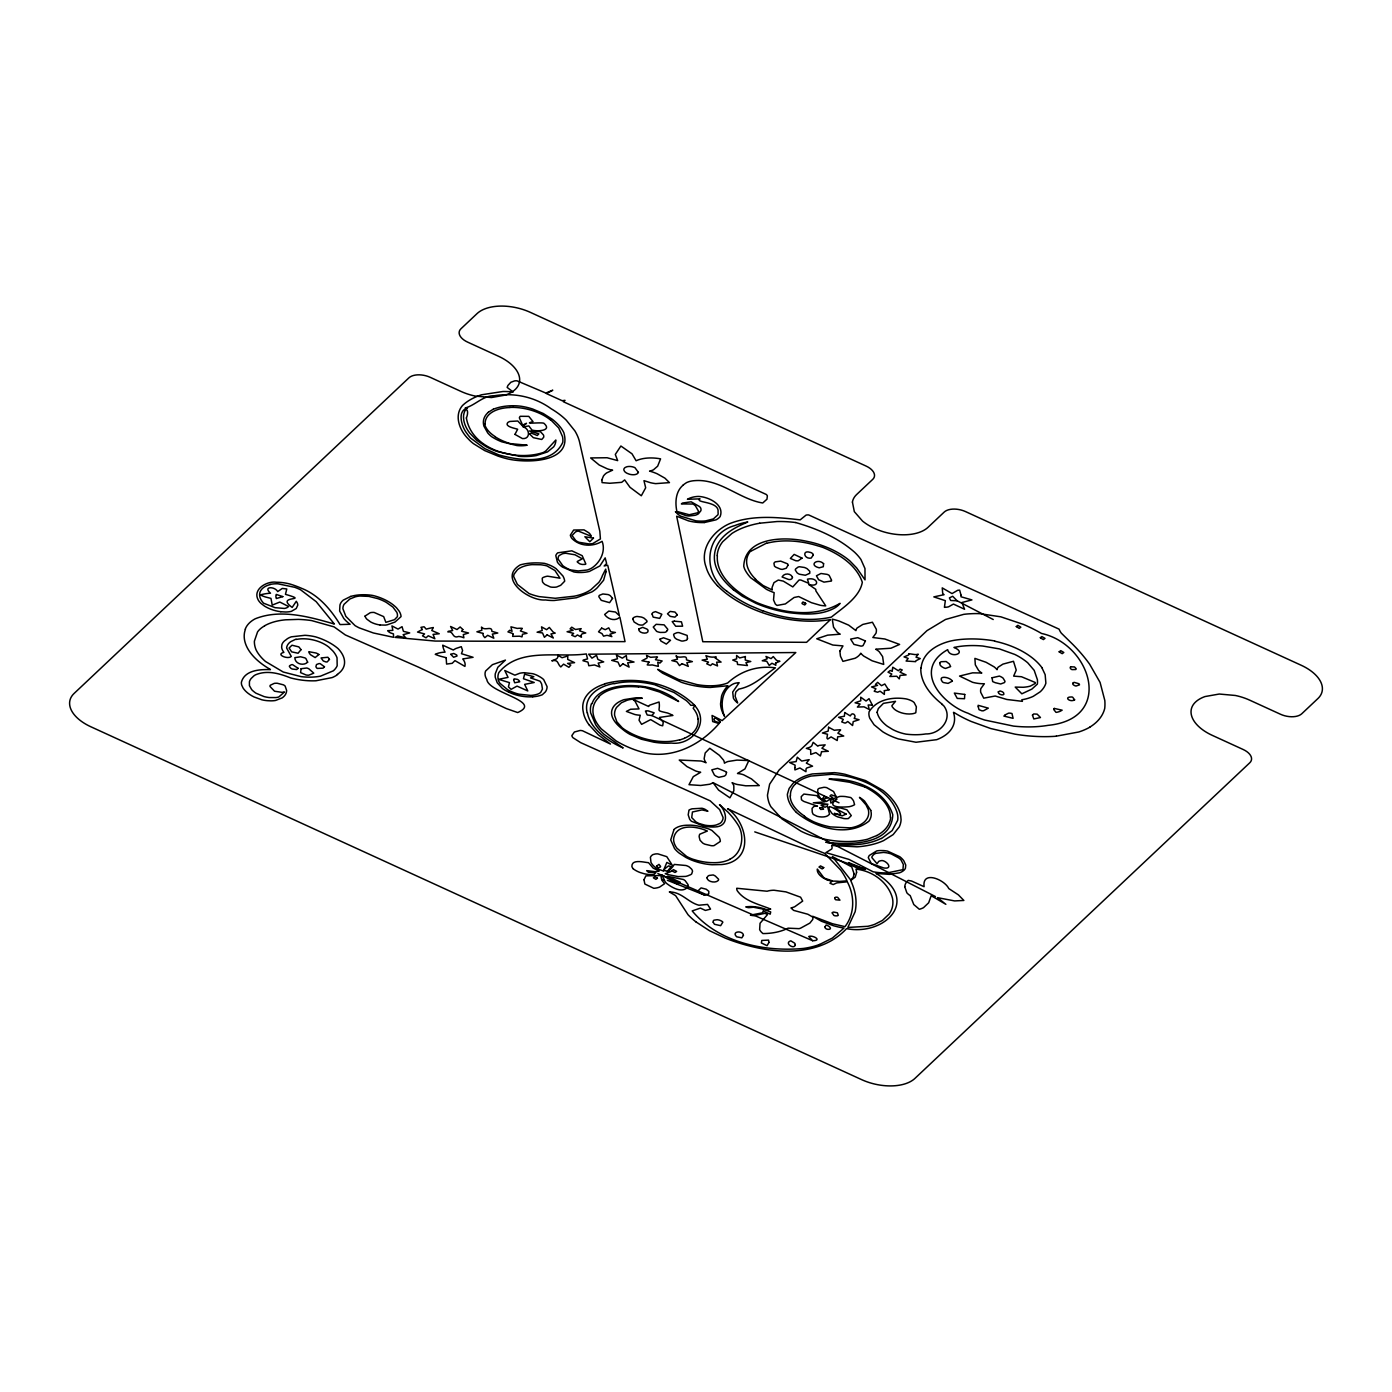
<?xml version="1.0" encoding="UTF-8"?>
<svg xmlns="http://www.w3.org/2000/svg" width="1392" height="1392" viewBox="0 0 1392 1392"><rect width="100%" height="100%" fill="white"/><g stroke="black" fill="none" stroke-linecap="round" stroke-linejoin="round"><path stroke-width="1.5" d="M877.047 712.339L878.317 708.58L883.45 703.343L895.526 701.342L891.907 705.657A5.846 3.236 13 0 0 892.446 707.049L892.864 707.536A12.267 6.803 13 0 0 896.587 710.738L898.71 711.817A15.138 8.404 13 0 0 911.725 713.852A13.154 7.291 13 0 0 915.797 712.756L916.371 706.823L914.161 702.577A9.118 5.063 13 0 0 911.551 700.768L909.376 699.845A15.991 8.874 13 0 0 906.053 698.888C892.794 696.679 876.629 699.376 869.095 711.764L868.921 713.069A32.799 18.2 13 0 0 869.809 718.324L874.054 724.745L882.754 731.774A44.37 24.621 13 0 0 898.414 738.943L916.006 742.249L936.712 739.674A57.072 31.668 13 0 0 953.468 712.408M921.086 667.951C922.687 650.76 941.166 641.99 956.391 639.972A80.231 44.527 13 0 1 994.654 640.929M805.759 603.815L804.733 604.963L802.453 603.867A1.827 1.009 13 0 1 802.018 603.119L802.993 601.97L805.516 603.258M245.253 629.149L245.827 627.792A47.502 26.361 13 0 1 255.206 618.796C280.575 608.652 309.215 616.813 334.376 624.034L316.193 601.675L300.602 589.79A38.437 21.332 13 0 0 294.773 587.32L277.913 583.805A23.316 12.928 13 0 0 270.013 584.449M673.937 829.736L670.718 839.881L674.528 848.511A31.929 17.713 13 0 0 679.435 853.296L685.908 857.455A38.245 21.228 13 0 0 712.025 864.745L721.804 864.536A30.798 17.087 13 0 0 730.017 862.762C754.255 853.574 744.981 820.497 727.668 808.735L806.56 846.04L824.638 853.366L840.629 870A111.012 61.596 13 0 1 846.997 880.84L839.55 881.432A26.552 14.72 13 0 0 833.234 881.153L824.081 878.056L817.313 869.06L817.348 870.94A16.234 9.013 13 0 0 827.248 879.883M365.069 616.064L370.237 612.706A10.196 5.655 13 0 1 374.117 612.445L383.67 616.604L385.862 622.346L394.51 619.684L397.346 616.708A21.35 11.849 13 0 0 396.824 612.358L392.892 607.069L386.245 602.353A32.173 17.852 13 0 0 377.893 598.647L368.776 596.385L359.884 596.02A21.611 11.989 13 0 0 355.064 596.907L349.844 599.012L344.085 604.302A25.508 14.146 13 0 0 342.919 608.791L345.842 616.343L354.995 625.565A34.817 19.314 13 0 0 359.24 627.879L373.387 632.977L393.553 637.292L393.449 633.899L390.717 632.977A6.838 3.793 13 0 1 388.664 631.707L387.689 630.68L392.857 630.35L391.952 625.93L398.042 629.097L402.044 626.678L403.402 631.324L409.718 632.925L403.106 634.7L405.716 637.832L397.625 635.97L395.102 637.379L435.209 641.068L625.043 641.625L619.875 617.039C615.455 621.685 607.852 619.37 604.65 614.481L608.791 611.088L615.508 612.045L619.37 615.699L607.956 566.213L607.643 565.169L604.163 565.987L606.634 563.516L605.172 557.879L599.865 565.952L589.477 571.399A28.954 16.06 13 0 1 579.577 572.512L578.098 572.477A16.269 9.031 13 0 1 573.765 571.921L562.438 567.066A23.194 12.876 13 0 1 557.444 562.264L555.808 555.634A16.373 9.083 13 0 1 557.757 552.815L571.851 550.832L582.187 555.669L585.841 563.969A3.428 1.897 13 0 1 584.936 564.404L582.361 564.456A6.421 3.567 13 0 1 579.594 563.708L577.471 562.194A2.784 1.549 13 0 1 577.28 561.463L582.326 558.818L575.018 554.782L565.883 553.268A12.302 6.821 13 0 0 562.385 553.79L559.079 555.599A14.111 7.83 13 0 0 558.157 559.166L562.768 565.639A20.776 11.536 13 0 0 567.153 568.423A19.453 10.788 13 0 0 570.546 569.92L578.237 570.929L587.267 570.024A32.486 18.026 13 0 0 591.722 568.075C600.161 562.646 606.007 551.215 602.092 541.314C592.766 547.091 579.838 546.499 571.99 538.53A10.405 5.777 13 0 1 570.859 536.599A7.534 4.176 13 0 1 570.372 535.137L573.661 530.021L584.066 529.882L588.799 532.788A12.093 6.716 13 0 1 590.869 535.381L591.235 536.303L578.167 531.013A16.704 9.274 13 0 0 575.453 531.935L572.06 535.52L575.766 540.531A10.44 5.794 13 0 0 578.95 542.271L589.077 543.941A19.975 11.084 13 0 0 592.731 543.593L600.422 538.948L599.83 531.326L579.507 441.838A83.224 46.18 13 0 0 574.896 430.911L566.353 420.262A69.565 38.611 13 0 0 551.162 408.761C534.789 396.859 514.292 392.474 494.438 395.746C482.902 395.467 475.333 405.333 465.206 407.978L467.451 408.117C456.541 410.71 461.918 427.396 466.981 433.521A74.072 41.099 13 0 0 470.583 438.08L484.903 448.694L498.44 454.732A35.844 19.888 13 0 0 503.504 456.124C522.922 460.874 552.711 464.18 562.786 442.308A55.384 30.728 13 0 0 562.525 436.67L558.731 427.97L550.623 419.723M651.891 715.575L654.17 712.843L648.185 710.894A5.342 2.958 13 0 0 646.532 710.877L645.436 711.068L647.21 714.983L651.891 715.575L839.011 802.801M683.054 485.182C675.555 491.533 674.981 502.477 676.877 511.456L689.231 514.744L697.427 512.83A7.064 3.915 13 0 0 698.523 511.212L695.461 505.87A20.428 11.345 13 0 0 693.112 504.026L681.401 503.939A8.282 4.594 13 0 1 682.619 503.017L691.163 501.816L699.445 506.531A9.657 5.359 13 0 1 700.646 507.923A12.319 6.838 13 0 1 700.855 510.76L698.436 513.787A16.408 9.1 13 0 1 695.06 515.301L689.214 515.98A12.806 7.117 13 0 1 685.978 515.632L675.416 511.682L677.225 513.631A18.131 10.057 13 0 0 680.653 516.136L695.896 520.834A28.814 15.991 13 0 0 705.483 520.921L713.4 518.903L717.907 514.779A13.955 7.743 13 0 0 718.028 512.239C719.908 500.894 694.208 503.086 700.037 498.858L687.439 499.276L688.675 498.614A23.594 13.085 13 0 1 698.105 496.422C708.128 496.596 724.814 504.443 720.151 516.554A24.586 13.642 13 0 1 715.975 519.86L704.265 522.557M795.58 783.748L798.625 781.33A50.982 28.275 13 0 1 811.049 776.057L831.929 774.265A55.419 30.746 13 0 1 854.636 778.319M750.74 551.284L766.644 543.089M488.401 412.223L493.273 409.213M881.449 838.576L892.185 830.554L897.631 820.393A47.711 26.465 13 0 0 897.109 812.65C891.28 794.31 872.105 783.47 854.636 778.319M876.856 835.531L867.616 839.219A66.625 36.975 13 0 1 823.82 839.045L813.085 836.157A53.418 29.632 13 0 1 800.992 831.198L781.956 818.914L770.924 806.768A47.746 26.5 13 0 1 768.349 800.365A62.083 34.452 13 0 1 767.479 795.076L769.637 784.183L779.068 770.054L926.985 630.646L945.516 619.475L963.647 614.377A55.019 30.537 13 0 1 970.763 613.75A54.201 30.067 13 0 1 979.898 613.681L1000.848 616.83L1023.381 624.399A109.272 60.622 13 0 1 1041.547 633.464C1090.928 644.078 1114.818 718.777 1048.072 725.354A87.157 48.355 13 0 1 1013.533 726.102L984.805 720.064A71.462 39.655 13 0 1 968.084 713.261C946.195 705.883 916.127 676.077 940.331 654.745A81.38 45.153 13 0 1 947.674 649.664C949.675 659.129 968.153 653.266 953.955 647.454L957.957 646.688A67.669 37.549 13 0 1 982.822 646.045L999.386 648.898L1014.803 654.449A43.987 24.412 13 0 1 1024.286 660.121A38.245 21.228 13 0 1 1027.835 662.905L1034.204 670.37L1037.388 679.644A59.717 33.13 13 0 1 1037.353 684.116L1031.89 689.092L1021.832 693.808L1015.22 687.091L1023.19 687.265A29.51 16.373 13 0 0 1030.324 686.117L1035.143 683.507A3.097 1.723 13 0 0 1035.283 682.498L1021.467 676.738L1013.654 676.112L1016.23 670.109L1013.48 661.287L1002.936 664.123L998.273 667.099A15.66 8.7 13 0 0 997.142 669.204L997.055 669.691A20.428 11.345 13 0 0 994.097 666.838L986.058 662.279L974.887 658.381L975.322 664.837L978.593 670.405A17.278 9.587 13 0 0 981.812 672.997L972.573 672.841L959.558 676.06L972.608 682.306A25.787 14.303 13 0 0 981.064 683.681L984.37 683.768L980.873 688.553A26.413 14.651 13 0 0 980.734 692.363L983.726 698.158L995.193 696.017L1006.868 699.48L1022.424 701.342L1021.798 699.776A45.779 25.404 13 0 0 1033.282 696.313L1040.102 691.876A54.184 30.067 13 0 0 1045.879 683.194L1045.166 674.685L1041.912 667.725M729.773 859.247C742.232 853.522 745.085 835.409 737.812 824.551A116.18 64.45 13 0 0 727.842 811.988L719.473 804.646C726.05 810.683 729.495 824.377 717.576 826.691A24.343 13.502 13 0 1 703.343 825.908L691.424 821.263A16.304 9.048 13 0 1 689.597 819.088L688.205 814.825L688.988 810.057A22.794 12.65 13 0 1 691.981 808.822L701.951 808.265A8.352 4.628 13 0 1 705.083 809.344L707.919 811.205L701.968 809.918L692.433 811.988L691.72 817.591L695.826 821.819A14.529 8.056 13 0 0 699.271 823.559L705.065 825.212A18.322 10.162 13 0 0 716.323 824.969L719.803 823.49A14.442 8.004 13 0 0 721.961 821.21A20.793 11.536 13 0 0 723.092 817.539L719.647 809.605L710.146 800.818L580.69 742.649L572.947 737.69A9.988 5.551 13 0 1 571.834 735.62L574.391 732.001L580.064 730.469A7.778 4.315 13 0 1 582.482 730.748L610.496 744.059L598.229 734.767L588.886 724.64M684.464 738.317L679.905 739.952M819.54 944.507L832.399 938.051L843.97 928.099A53.609 29.737 13 0 1 833.356 925.68L821.384 921.226L812.684 916.284L832.451 923.731L844.996 926.654C854.862 913.883 854.827 895.63 847.276 881.797L836.731 882.893L833.199 884.581L829.928 883.241L831.929 881.327L827.231 879.918M875.759 853.366L883.415 852.426A17.765 9.848 13 0 1 891.245 853.94L898.484 857.82A14.094 7.83 13 0 1 901.024 859.96L903.356 864.502L902.956 869.652L887.365 872.888A41.777 23.177 13 0 1 873.097 871.792L848.963 859.403L825.908 852.617L831.72 848.998A11.38 6.316 13 0 0 832.085 847.363L831.633 845.483L857.037 846.823A73.776 40.925 13 0 0 883.642 840.577L893.159 834.591L899.215 826.97A59.282 32.886 13 0 0 901.076 819.818L900.746 816.112A71.323 39.568 13 0 0 882.824 790.291L865.546 780.581L845.135 774.317A46.928 26.03 13 0 0 834.382 772.647L812.284 773.952A58.273 32.329 13 0 0 793.022 783.383L789.142 788.464L787.367 794.258A55.315 30.694 13 0 0 796.363 812.423M295.957 639.154L290.754 641.642A24.499 13.589 13 0 0 286.595 647.941L291.276 656.415C288.074 659.808 275.059 654.431 283.898 652.361A20.341 11.293 13 0 1 281.636 647.106L281.915 644.635A22.864 12.685 13 0 1 285.969 639.833A23.577 13.085 13 0 1 291.363 636.823L304.9 635.309A33.373 18.514 13 0 1 313.531 636.405L315.653 636.875A43.309 24.029 13 0 1 338.03 648.568A41.012 22.759 13 0 1 337.282 674.389M350.714 596.42L343.267 600.126A26.674 14.79 13 0 0 339.961 605.033L339.631 611.001L343.772 618.466A39.237 21.767 13 0 0 350.105 624.277L340.048 624.573C330.757 609.383 318.507 594.958 301.525 588.294A62.918 34.904 13 0 0 290.441 584.17L288.718 583.718A30.676 17.017 13 0 0 276.451 582.256C267.107 580.76 252.404 589.06 258.129 599.813A19.975 11.084 13 0 0 261.07 603.484L264.515 606.094A23.977 13.311 13 0 0 280.784 611.714M704.665 895.108L708.737 893.96L708.841 891.367L706.196 889.21L701.081 887.905L697.305 891.576L704.665 895.108L667.36 880.283M604.685 683.785C635.622 675.468 671.553 682.602 694.765 705.361L690.745 705.274A39.08 21.68 13 0 0 686.343 700.594L674.059 692.485L656.432 685.456M812.65 940.731C822.811 940.627 812.754 934.745 808.735 936.485L812.65 940.731L657.859 873.55M759.719 523.201L777.067 521.53A77.447 42.978 13 0 1 795.737 522.539M851.608 827.944L830.276 826.9A47.728 26.483 13 0 1 813.815 821.854L811.292 820.584A49.573 27.509 13 0 1 804.35 816.338M1056.267 736.177L1078.748 731.983A77.117 42.787 13 0 0 1089.797 727.216M270.205 669.639C259.869 669.256 244.661 670.161 241.408 682.184A22.985 12.754 13 0 0 241.721 685.142L243.061 687.996A26.309 14.599 13 0 0 254.04 696.957L261.87 699.793A19.697 10.927 13 0 0 269.108 700.768A18.305 10.162 13 0 0 275.564 700.454L282.141 697.897A25.909 14.372 13 0 0 286.63 690.467L285.151 686.082A6.629 3.671 13 0 0 283.429 684.847L277.304 683.263A11.014 6.107 13 0 0 274.241 683.385L270.239 685.282A5.603 3.097 13 0 0 270.048 686.517L274.537 691.215L281.828 692.329A14.947 8.3 13 0 0 284.49 691.998L278.835 696.957A15.904 8.822 13 0 1 275.912 697.566L269.213 697.549A20.271 11.24 13 0 1 263.958 696.539L256.093 693.251A15.399 8.543 13 0 1 253.675 691.459A15.869 8.804 13 0 1 251.639 689.579L249.429 685.664L249.412 681.802A25.595 14.198 13 0 1 251.273 678.374L252.805 676.93A17.209 9.553 13 0 1 255.676 674.755C267.264 669.935 279.427 673.467 290.458 677.869A50.129 27.805 13 0 0 315.932 680.775L332.166 677.573A39.394 21.854 13 0 0 337.595 674.563M513.283 405.751L515.179 405.785A41.255 22.898 13 0 1 520.973 406.238A39.689 22.011 13 0 1 532.684 409.022L543.228 413.476L552.172 419.183A51.73 28.693 13 0 1 563.83 432.668C572.86 463.362 524.854 463.432 506.27 458.577A70.279 38.993 13 0 1 497.901 456.054L484.677 450.59L473.454 443.648A43.813 24.308 13 0 1 468.217 438.845C459.795 430.58 453.722 415.79 462.422 405.594A78.892 43.778 13 0 1 481.545 394.789L503.017 391.483A51.347 28.484 13 0 1 513.143 392.005L507.175 387.428A29.806 16.53 13 0 1 508.01 385.358L510.864 382.261L514.605 380.886A8.021 4.454 13 0 1 517.041 380.834L545.821 393.049L552.781 390.212L546.377 393.553L562.09 400.687L565.03 400.374L563.29 401.696L766.331 494.491A7.082 3.932 13 0 1 767.357 495.883L766.975 499.189L762.746 502.982C739.483 499.345 719.786 478.378 694.399 480.675A21.628 12.006 13 0 0 688.901 481.684L686.9 482.432A46.093 25.578 13 0 0 683.054 485.182M957.104 600.77L950.649 600.491L949.396 597.881L952.702 596.281L957.104 600.77L993.244 619.527M795.737 522.557C816.756 528.612 838.071 537.643 854.688 552.311A63.145 35.026 13 0 1 860.917 559.445L864.971 568.545L865.024 579.872L856.637 567.919L849.694 560.767A63.823 35.409 13 0 0 825.874 546.917L822.794 545.751A58.812 32.625 13 0 0 806.594 541.279C784.897 536.442 744.964 536.72 743.746 566.248A39.881 22.133 13 0 0 744.859 569.519A55.784 30.955 13 0 0 750.74 577.767L766.505 589.355A42.317 23.473 13 0 0 774.143 592.644L773.534 599.952L775.292 603.954A9.622 5.342 13 0 0 777.032 605.433L785.366 603.937L794.101 597.481L798.643 596.559L811.432 602.684L820.149 605.242A21.124 11.728 13 0 0 825.717 605.851L815.921 590.956A14.042 7.795 13 0 1 815.834 589.408L808.665 584.414C820.532 587.998 818.27 576.601 807.464 579.176L808.735 583.335L801.079 580.116A4.072 2.262 13 0 0 799.078 579.994L792.814 586.919L783.296 581.125L778.285 580.046L773.969 582.639L772.108 587.407A32.242 17.887 13 0 0 772.247 589.964L763.164 585.545L755.299 579.368M280.784 611.732L285.708 612.01A20.08 11.136 13 0 0 291.398 611.332L296.235 608.513L297.749 605.207A13.746 7.639 13 0 0 297.262 602.91L296.287 601.274L292.181 607.417C274.381 594.68 311.46 601.866 285.447 594.349L286.787 588.973L282.263 588.433L277.721 591.583C274.642 586.049 262.549 586.432 270.5 593.201A40.316 22.376 13 0 0 260.269 594.923A24.795 13.763 13 0 0 265.454 596.977L270.953 598.386L272.24 605.102L279.844 602.057L288.614 606.547L287.048 607.643A10.144 5.638 13 0 1 284.386 608.443L275.111 607.678L263.593 603.206A25.804 14.32 13 0 1 270.152 584.57M380.086 624.991L385.288 625.112A12.598 6.995 13 0 0 387.62 624.677L394.98 622.067L401.07 616.586A27.057 15.016 13 0 0 399.034 610.966L396.546 607.852A34.939 19.384 13 0 0 373.404 595.602L371.995 595.324A36.644 20.323 13 0 0 350.732 596.437M754.76 831.877L865.406 869.374L848.598 862.605A15.921 8.839 13 0 0 865.406 869.339M762.694 610.862L750.131 605.59A94.934 52.67 13 0 1 726.572 590.956M865.128 787.054L849.625 782.252L829.006 779.12C853.696 777.85 884.755 789.229 892.777 814.72C891.593 845.936 848.111 844.927 825.804 842.195A65.389 36.279 13 0 0 881.171 838.402M713 782.635L718.568 790.064L729.93 797.825L733.845 790.743L733.828 785.854A19.192 10.649 13 0 0 732.07 782.687A19.401 10.771 13 0 0 737.168 784.479L745.781 785.801L759.284 785.593L751.506 778.928L743.641 774.805A14.72 8.178 13 0 0 739.361 773.726L737.499 773.5L744.946 768.923L748.844 760.554L736.942 760.102L727.964 761.511A21.419 11.884 13 0 0 724.414 763.199A17.696 9.814 13 0 0 723.527 760.119L719.403 755.334L709.763 748.287L705.187 752.968L704.161 758.605A21.907 12.163 13 0 0 705.361 761.72L706.057 762.781A18.044 10.005 13 0 0 701.063 761.024L679.226 760.049L686.935 766.557L695.53 770.924A19.244 10.684 13 0 0 700.663 772.264L693.286 776.649L688.988 784.688L700.681 785.471L709.572 784.27A18.688 10.37 13 0 0 713 782.635L935.459 896.57M678.6 701.429L659.738 692.068L645.436 687.648A31.285 17.348 13 0 0 638.563 686.778M796.398 812.423C815.347 828.223 848.076 837.671 868.904 821.176A37.688 20.915 13 0 0 870.748 810.37M695.896 921.852L709.502 930.709L725.336 938.156A112.404 62.362 13 0 0 757.805 947.917C787.994 954.251 824.116 952.754 846.545 928.655C884.981 936.103 921.191 899.841 875.933 873.428L889.331 874.367L899.423 872.836A20.271 11.24 13 0 0 903.182 870.887A16.147 8.961 13 0 0 905.426 868.208L905.74 865.041L903.808 860.795A24.029 13.328 13 0 0 899.806 856.741L887.591 851.138A15.817 8.77 13 0 0 883.311 850.582L881.867 850.564A15.208 8.439 13 0 0 876.629 850.947L869.304 855.471A24.116 13.381 13 0 0 868.295 857.681L871.322 863.545L883.746 867.964A11.414 6.334 13 0 0 887.035 868.069C892.533 866.694 884.198 859.125 880.701 860.761A6.438 3.584 13 0 0 878.735 861.404L877.047 863.736L871.897 857.629A5.846 3.254 13 0 1 872.297 856.202L873.062 855.262A11.919 6.612 13 0 1 875.759 853.366M733.288 589.703L742.388 596.281L755.873 603.293A75.516 41.899 13 0 0 790.082 612.828C805.046 614.533 821.611 615.49 835.148 607.712A40.664 22.55 13 0 0 840.089 603.345C814.633 618.118 783.383 613.228 757.335 602.823A68.138 37.81 13 0 1 745.955 596.89L741.866 594.245A78.109 43.343 13 0 1 717.385 555.686M726.537 590.974C702.212 574.235 704.074 533.623 735.063 525.497A61.596 34.174 13 0 1 747.782 522.017C735.602 527.133 722.5 533.641 716.671 546.308A89.105 49.451 13 0 0 714.496 560.263A79.24 43.97 13 0 0 733.375 589.669M633.256 868.834L632.577 867.912A12.928 7.169 13 0 1 631.881 866.416C631.655 858.725 644.165 862.414 648.533 862.692L653.179 868.121L659.199 871.061A13.972 7.743 13 0 1 654.832 871.67L646.741 870.626L648.376 872.245L655.754 872.767L653.788 874.611A20.532 11.397 13 0 1 644.183 873.741L640.198 872.558A18.235 10.109 13 0 1 633.256 868.834M870.766 810.37L864.536 801.079A29.563 16.391 13 0 0 859.473 797.338L866.033 804.889L868.277 809.552A36.662 20.341 13 0 1 851.417 827.735M513.196 634.265L512.604 636.37L519.39 636.196A7.169 3.967 13 0 1 521.965 636.91L522.505 634.247L527.011 633.29L520.382 630.941L522.313 628.349A17.278 9.587 13 0 0 517.25 628.418L510.916 626.818L512.047 631.307L509.768 630.263L507.923 631.881L512.43 633.395A2.871 1.601 13 0 1 513.196 634.265M724.466 716.114C719.838 704.978 721.787 688.779 734.019 683.611A16.843 9.344 13 0 1 738.16 682.759L739.135 682.689L732.697 692.05L733.393 698.14A19.366 10.736 13 0 0 736.055 701.62L737.656 703.012L735.115 696.226L735.724 692.311A14.877 8.265 13 0 1 737.569 690.345A17.191 9.535 13 0 1 738.804 689.127C753.542 686.186 763.529 675.973 775.396 667.847C757.613 665.359 740.875 670.857 727.685 682.967A40.281 22.359 13 0 1 720.952 684.864L719.125 685.177A44.3 24.586 13 0 1 696.748 684.551L678.496 679.47L657.685 669.326A44.979 24.952 13 0 0 662.644 673.223L681.384 682.306A56.411 31.303 13 0 0 710.251 687.457L727.946 685.751A74.681 41.429 13 0 0 721.561 696.07L720.551 703.83A63.005 34.957 13 0 0 724.432 716.114M698.14 719.107L697.34 715.505A42.63 23.647 13 0 0 693.164 708.232L694.782 705.657C710.303 722.587 691.876 745.764 671.379 743.067A49.694 27.579 13 0 1 653.875 742.18L641.347 739.222L630.019 734.402A36.122 20.045 13 0 1 622.537 729.234C616.273 724.432 608.182 715.975 612.985 707.536A36.54 20.271 13 0 1 623.981 699.671L635.639 697.827A28.832 15.991 13 0 1 642.321 698.245L632.316 698.993L648.655 706.492A12.806 7.099 13 0 1 649.803 705.118L659.077 701.986C660.678 712.043 654.658 709.955 667.673 713.052A25.369 14.077 13 0 1 672.928 715.453L659.477 717.437L663.253 722.344L662.679 725.789A12.284 6.821 13 0 1 659.93 725.093L650.673 719.594L641.608 724.345L639.05 720.238L640.233 715.227A17.383 9.657 13 0 1 634.804 714.496L626.4 711.416L630.576 709.259L639.032 708.911L635.1 701.29L632.664 699.149A28.745 15.956 13 0 0 627.183 700.228L621.371 702.786L616.552 707.397A38.854 21.559 13 0 0 614.638 715.558L616.847 721.804L622.207 727.807A28.397 15.764 13 0 0 626.992 731.044A43.604 24.186 13 0 0 679.696 739.761M805.342 603.119A1.827 1.009 13 0 1 805.603 603.693M762.799 610.723A76.403 42.386 13 0 0 831.337 617.126C842.63 607.939 859.717 597.29 862.327 582.256C856.271 564.856 839.341 554.19 823.124 547.508A36.992 20.515 13 0 0 817.957 545.908A60.5 33.565 13 0 0 766.835 543.263M717.158 555.634A76.16 42.247 13 0 1 722.796 541.627L731.861 533.501A90.306 50.112 13 0 1 759.736 523.201M755.717 579.263A49.712 27.579 13 0 1 750.479 551.18M698.053 719.107A49.573 27.509 13 0 1 684.412 738.282M695.896 921.852A72.419 40.177 13 0 1 688.013 914.701L675.625 895.648L669.343 891.924C681.68 891.907 688.013 902.434 698.906 905.218L707.554 904.417L710.546 909.115L705.379 910.42L700.402 908.106L692.189 910.925C718.463 942.523 764.173 952.093 803.48 948.439A74.141 41.134 13 0 0 819.505 944.489M673.763 829.667A22.742 12.615 13 0 1 688.466 825.212L690.536 825.16A27.649 15.347 13 0 1 699.219 826.326L704.439 827.701A16.112 8.944 13 0 1 711.921 830.45L719.107 837.184A23.02 12.772 13 0 1 720.343 841.447L714.009 845.623A6.873 3.811 13 0 1 711.19 845.675L704.978 844.213A8.282 4.594 13 0 1 702.629 842.978L700.019 840.229L699.149 836.714A20.497 11.38 13 0 1 699.724 834.243L707.345 831.041C696.818 826.152 675.903 823.003 673.589 838.924A34.835 19.331 13 0 0 676.86 848.163L686.639 856.445A25.909 14.372 13 0 0 692.833 859.212L697.757 860.656A38.054 21.106 13 0 0 710.425 862.605L712.895 862.675A31.755 17.626 13 0 0 729.895 859.316M588.92 724.64A61.178 33.947 13 0 1 583.3 712.008A61.039 33.86 13 0 1 604.876 683.942M614.168 683.75A57.055 31.668 13 0 1 656.519 685.212M613.872 683.455A67.268 37.323 13 0 0 605.642 685.682A60.291 33.46 13 0 0 587.18 712.808M587.424 712.843A65.563 36.383 13 0 0 623.146 747.991L603.954 734.263A70.731 39.237 13 0 1 595.672 724.745L590.678 712.948A56.306 31.233 13 0 1 591.478 703.604M592.018 703.743A53.453 29.65 13 0 1 635.987 685.804A44.492 24.691 13 0 1 678.426 701.481M598.473 697.079A50.808 28.188 13 0 1 638.597 687.004M598.873 697.27A56.428 31.303 13 0 0 601.327 728.886L615.908 740.77A66.868 37.097 13 0 0 641.468 751.924A26.831 14.894 13 0 0 648.515 753.594C675.59 757.753 701.777 743.693 719.038 723.544L712.669 721.561L712.06 715.436L722.152 720.621L795.806 652.535L588.659 654.188L591.965 658.172L596.489 655.319L597.916 659.443L603.71 661.896L598.177 663.131L599.865 666.977L594.471 664.958L588.816 665.759L587.963 662.105L583.022 660.748A2.471 1.375 13 0 1 583.335 660.034L587.563 658.903L586.31 653.927C557.653 657.964 519.616 647.054 498.875 672.527A34.991 19.418 13 0 0 498.214 679.627A20.828 11.554 13 0 0 499.954 683.315L507.697 689.788A27.283 15.138 13 0 0 518.92 694.173L530.839 695.426A20.776 11.536 13 0 0 536.198 694.556L536.929 694.364A14.007 7.778 13 0 0 540.688 692.381L542.445 689.075L541.679 684.151A30.293 16.808 13 0 0 540.009 681.175L530.543 677.904L533.832 676.721L524.61 674.198L523.462 678.739L534.232 682.498L524.627 684.377L527.777 690.937L517.041 686.117L511.09 689.336L508.428 686.865L509.455 682.619L498.597 679.331L508.063 677.365L504.774 670.509L514.866 675.172L519.721 673.258A19.592 10.875 13 0 1 524.349 672.719L532.701 673.693A14.268 7.917 13 0 1 538.843 676.251L539.8 676.773A16.217 8.996 13 0 1 543.68 679.592L547.073 686.604A26.987 14.981 13 0 1 545.316 691.963L542.288 694.747A27.596 15.312 13 0 1 532.753 696.766M532.771 696.783A30.032 16.669 13 0 1 523.844 696.487L521.565 696.157A26.274 14.581 13 0 1 508.532 691.981M508.567 691.963A20.706 11.484 13 0 1 502.303 688.361L497.205 682.741L495.291 677.417A36.818 20.428 13 0 1 495.326 673.606L497.831 667.273L505.453 660.104L492.437 664.663L485.634 670.996A23.873 13.241 13 0 0 485.286 675.938A25.874 14.355 13 0 0 486.817 679.487C488.401 693.251 543.541 701.185 517.685 712.547L506.392 708.598L418.714 667.255L345.32 634.943L334.097 626.887L311.599 620.571A70.035 38.854 13 0 0 298.323 619.388L285.586 619.805A54.81 30.415 13 0 0 264.55 625.808M264.654 625.861A43.483 24.116 13 0 0 257.555 631.916L254.388 641.173A56.602 31.407 13 0 0 255.989 649.664A52.444 29.093 13 0 0 265.489 661.478L283.237 672.023L301.107 676.634A43.274 24.012 13 0 0 320.456 676.181L333.262 670.84A33.425 18.548 13 0 0 335.872 668.021A28.988 16.078 13 0 0 337.177 665.689L337.038 657.79A37.567 20.845 13 0 0 332.862 650.969L328.86 647.123A25.996 14.425 13 0 0 296.252 639.45M270.431 669.482A63.423 35.2 13 0 1 245.444 629.201M380.086 624.973A16.095 8.926 13 0 1 370.724 621.998L366.966 619.266A12.076 6.699 13 0 1 365.069 616.064M509.907 407.421A38.332 21.263 13 0 1 550.327 419.827M485.164 424.038A36.749 20.393 13 0 1 509.959 407.525M495.169 436.618A30.589 16.965 13 0 1 484.607 423.968M495.047 436.688A35.426 19.662 13 0 0 503.347 441.125L505.644 442.047A33.582 18.635 13 0 0 510.377 443.613L527.185 445.214A25.23 14.007 13 0 1 516.989 445.562L501.764 441.821A37.671 20.897 13 0 1 493.412 437.767L491.567 436.618A30.989 17.191 13 0 1 487.722 432.929L483.929 426.161A38.819 21.541 13 0 1 488.418 412.223M493.307 409.248A46.162 25.613 13 0 1 513.283 405.733M704.265 522.539A32.19 17.87 13 0 1 688.431 520.852L676.651 516.206L702.786 641.729L806.577 642.321L830.485 619.579A84.581 46.928 13 0 1 777.345 617.126A88.966 49.364 13 0 1 717.437 585.632M717.385 585.649A79.518 44.126 13 0 1 706.04 566.927C700.211 551.406 709.92 535.781 722.744 527.394A64.363 35.705 13 0 1 729.791 523.566C752.132 514.866 776.91 517.145 800.191 519.86L806.072 515.11A6.368 3.532 13 0 1 808.682 514.936L1059.103 629.167A32.712 18.148 13 0 0 1061.261 633.099L1072.971 644.583A221.833 123.088 13 0 1 1089.658 664.228L1100.08 682.411L1104.813 700.472A130.517 72.419 13 0 1 1104.743 708.302A80.249 44.527 13 0 1 1089.745 727.181M1056.302 736.229A108.941 60.448 13 0 1 1015.064 734.176L990.617 728.503L971.251 721.491A85.486 47.432 13 0 1 953.92 712.426M877.151 712.339A37.775 20.967 13 0 0 887.243 726.172L892.655 729.512A28.31 15.712 13 0 0 906.001 734.141A47.676 26.448 13 0 0 925.837 733.932C939.896 734.419 953.363 718.951 944.02 706.127A10.997 6.09 13 0 0 942.106 704.526M942.471 704.387A81.763 45.362 13 0 1 920.86 667.916M994.619 641.19A59.438 32.973 13 0 1 1041.982 667.708M876.856 835.531A61.892 34.33 13 0 0 888.653 824.325L890.027 820.915A57.681 31.999 13 0 0 890.671 817.348M865.093 787.072A53.261 29.563 13 0 1 890.358 817.295M790.465 796.067A44.857 24.899 13 0 1 795.65 783.783M804.646 816.182A42.386 23.525 13 0 1 790.169 796.033M992.061 677.765L992.67 681.593L995.245 682.689L1000.691 683.977L1004.276 682.654A5.672 3.149 13 0 0 1004.989 681.297L1003.162 678.217A9.483 5.255 13 0 0 1001.074 676.825L999.421 676.077L992.061 677.765M558.105 655.319L557.722 657.372A11.641 6.455 13 0 1 556.365 658.99L551.806 660.817C558.923 659.182 557.113 664.001 560.802 666.942L563.586 664.141L568.91 667.325L570.807 665.115L567.553 663.41L574.583 662.662L567.71 659.425L567.779 656.015L562.055 657.737L558.105 655.319M298.132 668.334L296.67 669.552L292.32 669.047A5.829 3.236 13 0 1 290.615 668.073L289.432 666.542A2.714 1.514 13 0 1 289.884 665.567L291.363 664.767A2.68 1.496 13 0 1 292.581 664.645L298.132 668.334M466.39 417.965C471.714 450.034 515.823 461.674 543.228 452.504A27.683 15.364 13 0 0 545.925 450.817L555.826 440.011A34.991 19.418 13 0 1 553.668 446.849L547.508 451.913L536.216 455.584A48.337 26.831 13 0 1 519.79 456.385L497.692 451.652A43.082 23.908 13 0 1 486.034 446.623L476.656 440.272L469.696 433.034A60.813 33.739 13 0 1 463.571 415.373C465.293 405.298 469.713 410.031 466.39 417.965M513.648 679.818L514.675 682.793L519.738 681.767L519.129 680.705A5.133 2.854 13 0 0 517.476 679.4L514.257 678.844A4.385 2.436 13 0 0 513.718 679.557L513.648 679.818M827.492 806.107L829.545 814.25L827.666 815.816A11.153 6.177 13 0 1 817.139 816.321L813.241 814.39A26.848 14.894 13 0 1 812.249 812.145L812.058 808.421L813.711 806.629A5.411 3.01 13 0 1 815.051 806.246L817.504 806.194L804.002 801.496A11.606 6.438 13 0 1 801.461 799.756L801.218 796.676L803.88 794.066L817.156 795.685A10.231 5.672 13 0 0 818.27 797.494L824.986 801.879L813.293 802.801L827.944 804.228L821.071 805.324L825.004 807.256L827.492 806.107M794.919 767.531L794.902 769.933L799.895 767.966L805.968 771.725L806.003 769.045A8.317 4.611 13 0 1 806.995 767.879L812.563 766.174L806.333 763.129L809.17 759.667L801.722 761.059L797.285 757.213L796.137 761.581L789.612 762.52L795.11 765.165L794.919 767.531M961.019 595.15L961.002 596.768L971.929 599.917L961.889 602.51L964.586 609.261L953.433 604.076L948.631 606.79A13.468 7.465 13 0 1 944.42 607.312L945.342 600.665L933.823 596.89L944.072 594.68A7.847 4.35 13 0 1 942.697 593.34L942.245 587.894L952.041 593.584L957.626 590.33A8.021 4.454 13 0 1 959.645 590.138L961.019 595.15M884.39 690.641L884.338 694.399L880.092 691.18L877.639 692.224L874.211 691.25L875.933 688.762L871.566 686.952L877.552 685.386L875.446 684.412L877.656 682.358L881.519 685.682L884.79 683.977L887.835 688.779A8.7 4.82 13 0 0 889.384 689.823L884.39 690.641M823.716 867.599L822.185 868.904L818.966 867.059L820.514 865.928L823.716 867.599M978.28 706.753L978.994 709.659L981.812 710.79A5.377 2.993 13 0 0 983.622 710.72L988.32 708.145L978.106 705.309L978.28 706.753M581.16 635.535L581.456 637.205L577.402 634.943L575.192 636.701L571.712 635.204L573.661 633.395L567.066 631.742L573.121 630.263L570.094 628.871L571.729 627.183L575.453 629.497L581.177 628.627L579.507 630.767L585.771 632.977L582.395 633.76A5.69 3.149 13 0 0 581.525 634.543L581.16 635.535M715.366 658.085L721.091 662.087L716.619 662.192L717.524 665.933L712.426 663.74L710.529 665.533L706.736 663.81L708.528 662.122L702.09 660.121L707.327 659.216L705.918 655.684L708.563 656.554A10.91 6.055 13 0 0 712.46 657.146L716.201 656.937L715.366 658.085M632.751 618.935L634.126 622.015L638.354 624.556A6.421 3.567 13 0 0 640.511 625.043L641.207 625.078A5.933 3.289 13 0 0 643 624.921L647.019 621.789A6.038 3.358 13 0 0 646.671 620.519L644.165 618.257A8.491 4.715 13 0 0 641.294 617.039L637.205 616.465A5.933 3.289 13 0 0 634.996 616.952L634.213 617.282A5.498 3.045 13 0 0 632.925 618.396L632.751 618.935M856.567 872.488L855.227 877.099L850.686 880.492A136.381 75.673 13 0 1 855.123 911.777L847.832 927.437L867.79 926.306A51.626 28.64 13 0 0 874.802 924.288L882.441 920.425L889.123 914.074A62.501 34.678 13 0 0 892.446 898.084C888.096 881.989 872.175 870.766 855.941 869.13A29.458 16.339 13 0 1 856.515 871.653L856.567 872.488M904.73 886.617L906.836 892.777A14.077 7.813 13 0 0 910.211 895.613L913.778 904.539L919.329 909.272A23.159 12.859 13 0 0 923.522 907.654L928.673 902.782L931.196 895.7L945.864 904.33L937.529 897.649L954.616 900.92L963.856 900.45L958.392 894.865L948.77 888.566C944.681 879.657 921.817 869.983 924.114 886.704L911.551 881.032L908.193 880.388L906.697 881.919A28.136 15.608 13 0 0 905.165 884.633L904.73 886.617M1074.624 699.845C1070.048 702.821 1063.036 696.661 1071.91 696.974A1.879 1.044 13 0 1 1072.727 697.288L1074.624 699.845M606.007 571.729L603.606 580.22L597.446 587.563A53.453 29.667 13 0 1 591.896 591.896L576.445 597.742L554.207 600.491A32.99 18.305 13 0 1 545.473 599.952C529.186 601.396 497.118 578.393 520.295 564.874A46.858 25.996 13 0 1 544.62 563.377A23.194 12.876 13 0 1 556.017 568.615L562.907 575.975A33.06 18.34 13 0 1 564.7 581.195L560.663 585.319L556.696 586.989A10.423 5.794 13 0 1 553.477 587.233L552.676 587.233A7.186 3.985 13 0 1 550.362 586.954L545.02 584.501A11.919 6.612 13 0 1 542.48 581.804L542.219 578.341A6.803 3.776 13 0 1 543.315 577.384L545.159 576.723A11.066 6.142 13 0 1 547.665 576.184L560.002 578.202L554.921 570.494L546.882 565.883A25.613 14.216 13 0 0 540.775 564.769L532.005 564.63A31.546 17.504 13 0 0 517.441 569.728L514.17 574.061A25.752 14.285 13 0 0 513.665 576.584L517.406 584.449L529.047 593.531A35.635 19.766 13 0 0 539.156 596.611L555.269 598.282L574.13 596.211A56.272 31.233 13 0 0 590.939 589.669L598.804 582.43A75.116 41.673 13 0 0 602.405 575.609L605.711 569.154L606.007 571.729M612.532 598.421L609.592 602.649L601.257 600.335L598.873 596.733A5.829 3.236 13 0 1 599.447 595.306L602.893 593.966L608.113 594.575A5.777 3.202 13 0 1 610.392 595.793L612.532 598.421M652.1 614.063L653.144 617.126L659.669 618.379L661.861 614.255L655.51 611.61L653.196 612.428A5.829 3.236 13 0 0 652.326 613.333L652.1 614.063M726.502 772.577L725.963 774.648A9.57 5.307 13 0 1 724.258 776.144L718.759 777.345L716.219 776.231A8.543 4.733 13 0 1 714.357 774.944L711.817 769.846L717.611 768.332A92.516 51.33 13 0 1 726.433 771.968L726.502 772.577M813.241 555.095L811.136 558.105C803.845 559.358 801.983 549.649 810.074 552.346A4.002 2.227 13 0 1 811.553 552.815L812.771 553.72A6.525 3.619 13 0 1 813.241 555.095M745.364 656.554L745.242 660.052L750.793 661.496L745.938 662.609L747.452 665.55L737.534 664.471L737.255 661.931L732.731 660.052L736.629 658.886L736.612 655.475L739.691 657.946L745.364 656.554M656.537 866.137L658.259 867.842L660.069 867.199A5.272 2.923 13 0 0 660.626 866.398L658.955 864.38L656.537 866.137M763.268 910.994L763.077 912.004A6.299 3.497 13 0 1 762.52 912.804L750.427 915.17A10.753 5.968 13 0 0 753.646 915.658L765.078 913.309L767.479 914.614L760.049 923.261L759.649 929.578A15.051 8.352 13 0 0 761.459 932.222L762.903 933.562C771.464 933.58 780.581 931.979 788.098 928.168L799.025 928.655A9.953 5.516 13 0 0 801.009 927.942L809.866 923.105L812.702 919.52A14.251 7.917 13 0 0 812.754 917.05L807.847 914.248L793.649 910.385L790.934 907.949A28.31 15.712 13 0 0 794.71 906.749L802.679 901.076L800.591 897.196L785.958 891.889L774.004 890.236A20.184 11.206 13 0 0 767.079 891.228L736.768 888.253A14.094 7.83 13 0 0 737.168 890.619C744.65 901.424 759.232 904.313 770.716 909.098L767.027 909.846A25.265 14.024 13 0 0 745.764 906.871L746.825 907.288A5.533 3.062 13 0 0 748.844 907.671L753.49 907.236L762.311 908.959L770.698 911.934L770.211 914.179L763.268 910.994M601.675 628.123L598.525 631.811L602.04 633.673L603.571 636.179L606.338 635.431A5.516 3.062 13 0 1 607.869 635.465L611.854 636.631L609.957 634.247L615.438 632.455L610.792 631.759L608.739 627.844L605.259 629.689L601.675 628.123M324.475 666.768L323.066 668.177L317.202 668.421A5.812 3.219 13 0 1 315.914 666.611L316.489 664.541L318.959 663.601A3.48 1.931 13 0 1 320.212 663.688L324.475 666.768M446.136 657.685L446.588 664.071L452.191 663.323L454.958 660.626L464.928 666.403L465.137 664.593A19.61 10.875 13 0 0 463.449 659.895L462.718 658.955L473.089 657.302L461.465 653.701L462.596 650.569L461.291 646.671L455.932 648.498A27.544 15.295 13 0 0 453.34 650.029L442.708 645.157L442.83 646.027A42.839 23.768 13 0 0 445.075 652.152A22.846 12.667 13 0 0 435.261 654.327A31.685 17.591 13 0 0 440.568 656.258L446.136 657.685M908.959 653.683L908.941 654.066A5.968 3.306 13 0 1 908.489 655.023L904.052 656.902L908.193 658.416L906.122 661.043L915.623 661.652A6.925 3.845 13 0 1 916.04 660.73L920.251 658.555L916.006 657.198L918.233 654.188L916.545 654.536A6.629 3.671 13 0 1 914.788 654.553L908.959 653.683M964.76 694.434L964.517 698.732L957.244 698.419L954.355 693.094L964.76 694.434M831.476 580.046L831.424 581.038L823.96 582.134L818.583 579.716L816.443 575.766L820.984 573.487L827.039 574.357A4.872 2.697 13 0 1 829.197 575.418L831.476 580.046M998.29 691.928C997.786 694.904 1005.737 696.383 1003.58 692.816A5.046 2.801 13 0 0 1002.24 691.737L1000.048 690.971L998.29 691.928M329.469 659.39L327.224 661.896A2.871 1.583 13 0 1 325.832 661.913L323.309 660.974L321.047 657.929L327.92 657.268L329.469 659.39M854.131 873.95L853.296 877.134A18.009 9.988 13 0 1 851.452 879.205L850.582 879.814L832.346 856.532L851.747 866.92L854.131 873.95M852.426 502.077L854.323 511.647L862.605 521.147A43.326 24.047 13 0 0 874.733 528.508A40.246 22.324 13 0 0 928.081 527.272L944.194 512.082A16.095 8.926 13 0 1 965.543 511.595L1301.189 665.254A40.246 22.324 13 0 1 1317.893 698.558L1301.781 713.748A16.095 8.926 13 0 1 1280.449 714.235L1249.616 700.124A38.889 21.576 13 0 0 1235.383 695.478L1219.253 694.034L1205.002 696.557A43.326 24.047 13 0 0 1195.537 702.038A40.246 22.324 13 0 0 1212.241 735.341L1243.073 749.453A16.095 8.926 13 0 1 1249.772 762.781L914.944 1078.4A40.246 22.324 13 0 1 861.596 1079.618L90.811 726.746A40.246 22.324 13 0 1 74.107 693.442L408.917 377.841A16.095 8.926 13 0 1 430.25 377.336L461.083 391.465A38.889 21.576 13 0 0 475.316 396.094L491.446 397.538L505.696 395.032A43.326 24.047 13 0 0 515.162 389.534A40.246 22.324 13 0 0 498.44 356.23L467.625 342.119A16.095 8.926 13 0 1 460.926 328.808L477.056 313.6A40.246 22.324 13 0 1 530.404 312.382L866.033 466.042A16.095 8.926 13 0 1 872.732 479.37L856.602 494.56A38.889 21.576 13 0 0 852.426 502.077M671.048 866.781C662.14 877.36 672.353 868.364 674.233 864.432L685.978 865.511A8.161 4.524 13 0 1 689.318 867.025L691.546 869.06A10.336 5.725 13 0 1 692.537 871.253L691.702 873.88A8.143 4.524 13 0 1 689.318 875.185A15.138 8.404 13 0 1 685.577 876.421L678.043 876.595L668.317 874.663L665.219 873.724L670.805 871.601L664.61 870.644A4.594 2.54 13 0 0 663.184 870.922L657.198 868.747A21.071 11.693 13 0 1 651.004 862.501L650.395 857.35A14.251 7.9 13 0 1 652.935 854.584L655.336 853.975A9.344 5.185 13 0 1 657.964 853.888L666.803 856.672L672.336 865.337L666.855 862.414L663.445 870.661A34.522 19.157 13 0 1 668.752 865.859L671.048 866.781M483.007 633.412L483.007 634.474A10.231 5.672 13 0 0 483.929 636.596L484.868 637.658L487.687 635.326L493.812 638.197L492.35 634.108L497.797 633.029L491.898 631.342C491.95 625.304 485.06 631.411 481.475 627.079L481.876 630.263L476.882 631.794L483.007 633.412M687.491 638.597L686.656 640.146L683.211 640.999A5.098 2.836 13 0 1 681.367 640.981L676.669 639.224A9.5 5.272 13 0 1 674.528 637.397L673.589 634.769A5.168 2.871 13 0 1 674.215 633.83L676.93 632.716A5.377 2.975 13 0 1 679.07 632.629L687.126 635.431L687.491 638.597M743.432 935.372L741.814 937.843L736.664 936.799C730.817 931.178 743.171 930.117 743.432 935.372M821.576 751.663L820.41 755.978L815.869 752.567L810.753 754.447L810.666 749.731L806.316 748.357L809.309 747.469A13.328 7.395 13 0 0 811.814 745.764L813.172 742.336L817.817 746.164A6.977 3.88 13 0 1 819.227 745.399L825.16 744.859L821.924 748.235L828.362 751.297L821.576 751.663M830.537 800.818L830.92 803.114L836.975 798.886C824.603 808.178 842.891 807.29 849.016 806.734A18.827 10.44 13 0 0 853.609 805.237L854.584 804.68L853.609 801.079A18.479 10.249 13 0 0 850.773 797.546L845.327 796.555A22.411 12.441 13 0 0 839.741 796.433L831.146 799.443A9.727 5.394 13 0 0 830.537 800.818M795.267 944.681C794.606 950.197 783.592 942.993 790.795 940.818L794.536 943.097A5.029 2.784 13 0 1 795.215 944.281L795.267 944.681M301.037 649.664L298.062 653.231L291.641 651.856L289.101 648.011L291.972 645.227L298.862 646.897L301.037 649.664M601.918 479.735L602.075 482.606L609.766 483.268L621.685 482.328L624.66 479.909L630.002 487.304L641.312 495.761L645.679 487.792L643.957 480.64L650.447 482.693A28.345 15.73 13 0 0 655.667 483.633L669.465 482.624L664.924 478.152L657.146 473.767A32.468 18.009 13 0 0 649.577 471.105A18.775 10.423 13 0 0 653.544 469.748L657.668 466.163L660.574 458.855A31.981 17.748 13 0 0 636.109 460.752L632.003 453.809L620.884 446.014L615.299 454.453L617.665 460.613L607.086 457.742L590.643 457.933L599.239 465.032L607.312 468.843A20.306 11.258 13 0 0 612.619 470.165L606.651 472.897A30.293 16.808 13 0 0 603.432 476.064L601.918 479.735M839.863 651.108L840.455 656.189L842.926 661.374L855.123 658.242A29.093 16.13 13 0 0 860.778 653.213A21.141 11.728 13 0 0 863.788 656.119L872.088 660.782L883.711 664.419L882.615 656.606L879.309 651.821A16.234 9.013 13 0 0 875.69 649.211L890.932 648.237L899.597 644.426L884.86 638.998L872.819 637.519L875.933 633.325A27.823 15.434 13 0 0 876.316 629.254L872.419 622.241L862.814 624.434L857.072 628.018A16.878 9.361 13 0 0 855.923 630.646L848.685 625.147L839.115 621.041A40.403 22.411 13 0 0 832.259 619.144L833.53 627.148L837.062 632.003A16.008 8.874 13 0 0 840.211 634.195L827.614 635.152L816.739 638.789L832.816 645.035L842.978 645.905L839.863 651.108M939.757 663.131L940.087 664.871A7.621 4.228 13 0 0 941.723 666.646L943.411 667.673A6.803 3.776 13 0 0 945.533 668.438L950.632 666.594L949.361 663.949L946.195 661.531L941.305 661.705A4.611 2.558 13 0 0 939.965 662.644L939.757 663.131M671.866 870.8L674.998 872.488L676.651 871.392L673.502 869.652L671.866 870.8M792.448 577.228L792.326 577.906A6.925 3.845 13 0 1 791.422 579.055L790.134 579.542A4.072 2.262 13 0 1 788.464 579.437L782.078 576.967C784.131 572.808 790.917 573.104 792.448 577.228M1040.294 637.797L1043.374 639.572L1045.009 638.389L1041.912 636.614L1040.381 637.606M514.97 434.391L522.452 438.584C531.013 439.298 529.639 428.11 523.027 426.944L528.821 425.917L531.953 430.041C536.842 431.642 552.972 431.015 543.785 423.185C539.557 422.089 521.948 424.577 533.032 421.619L528.769 416.365L520.225 416.295A10.179 5.655 13 0 0 519.373 417.896L522.626 425.186L526.507 423.307L522.783 426.213L517.789 421.01L509.907 421.445A10.127 5.62 13 0 0 507.61 422.733C504.443 426.631 515.284 428.371 517.633 429.241L514.97 434.391M1059.173 651.821L1062.166 653.666L1063.819 652.483L1060.774 650.638L1059.173 651.821M1016.299 626.574L1019.24 628.384L1020.841 627.183L1017.848 625.356L1016.299 626.574M823.594 563.656L823.298 566.718L819.209 567.814C808.039 565.117 817.574 557.774 823.594 563.656M787.976 565.239L786.289 568.214L782.548 569.363A4.942 2.732 13 0 1 780.442 569.119L776.023 567.275A5.081 2.819 13 0 1 774.439 566.039L773.935 563.325A8.004 4.437 13 0 1 775.327 561.846L780.721 561.133L787.663 563.882L787.976 565.239M836 796.415L831.215 794.815L829.893 796.067L832.642 797.442L826.5 801.496L823.368 799.269L827.561 797.755L824.447 796.502L821.384 799.756L817.661 793.753L817.835 789.421A8.23 4.576 13 0 1 819.296 788.307L823.89 787.315A6.995 3.88 13 0 1 826.691 787.646L833.564 791.526L836 796.415M828.605 727.268L828.188 731.096L822.428 732.992L827.509 734.245L826.935 738.038A5.603 3.115 13 0 0 827.718 739.048L831.094 736.907L837.201 740.544L837.671 736.82L843.743 736.037L837.88 733.219L840.611 729.93A19.645 10.91 13 0 0 834.382 730.313L828.605 727.268M844.753 712.547L844.352 716.254L838.593 717.298L843.308 719.42L841.725 721.909L844.526 722.97A2.453 1.357 13 0 0 845.692 722.97L847.745 721.508L852.583 725.545L853.209 721.63L859.073 719.734L854.166 718.411C857.037 715.662 852.113 711.121 850.303 715.94L844.753 712.547M892.463 669.291L892.237 671.379L890.254 670.474L888.009 672.197L891.785 674.024L889.819 676.495L896.761 676.251L899.267 678.913L900.085 675.416L906.122 674.911L899.98 672.179L902.242 669.935L900.067 669.117L898.362 670.753L892.759 667.203L892.463 669.291M643.991 879.692L644.861 884.042L653.788 888.305A18.427 10.214 13 0 0 659.599 887.087L664.593 883.711L661.896 880.266L664.21 879.692L664.854 881.24A13.328 7.395 13 0 0 666.524 883.363C672.04 887.678 682.219 893.629 687.857 886.965A9.657 5.359 13 0 0 688.031 884.599L685.195 880.718A7.03 3.898 13 0 0 683.402 879.5L667.36 876.281L680.323 882.302L677.417 883.92L661.809 874.837L664.21 879.692L661.635 879.413L660.887 875.551L645.905 875.846L643.991 879.692M638.824 628.993L638.771 629.41A6.229 3.463 13 0 0 639.206 630.767C640.72 633.725 649.072 634.265 648.063 630.28A7.169 3.985 13 0 0 646.897 629.045L642.686 627.34L638.824 628.993M713.174 922.183L714.461 924.271L720.656 925.663L722.848 922.148A5.272 2.923 13 0 0 721.561 921.069L719.89 920.303A6.142 3.41 13 0 0 717.124 919.712L714.044 920.164A4.089 2.262 13 0 0 713.365 920.738L713.174 922.183M768.958 942.436L767.062 945.69L761.354 942.941L761.807 940.435L768.575 940.105L768.958 942.436M865.441 640.981L863.005 645.662A5.15 2.854 13 0 1 861.004 646.132L853.957 644.392L850.616 639.102L857.768 637.675L865.441 640.981M707.014 877.83C707.188 881.675 715.384 883.555 718.237 880.475A4.367 2.419 13 0 0 718.516 879.187L715.349 876.055A13.676 7.586 13 0 0 713.209 874.942L709.12 875.446A8.074 4.472 13 0 0 707.536 876.647L707.014 877.83M1032.464 715.105L1033.804 718.951L1040.485 717.541L1037.162 714.148L1033.734 713.957L1032.464 715.105M1072.814 683.35L1072.762 683.733A2.958 1.636 13 0 0 1073.389 684.829L1074.293 685.438A4.072 2.262 13 0 0 1076.033 686.03L1079.444 684.864A2.767 1.531 13 0 0 1078.887 683.733L1074.311 682.393A2.714 1.514 13 0 0 1073.023 682.967L1072.814 683.35M301.124 668.717L300.568 672.614L306.083 674.981A7.099 3.932 13 0 0 308.798 675.19L313.792 673.154L308.78 668.769A7.256 4.019 13 0 0 306.745 668.003L301.124 668.717M834.73 897.927L834.887 898.832A3.863 2.14 13 0 0 835.739 899.771L839.95 900.154L837.671 897.388A2.54 1.409 13 0 0 836.035 897.179L835.531 897.283A2.227 1.235 13 0 0 834.73 897.927M450.764 654.327L453.618 657.268L456.976 656.05A4.42 2.453 13 0 0 456.593 654.919L453.722 653.474L450.764 654.327M825.004 926.846C824.412 930.326 833.46 930.152 829.493 926.811A7.743 4.298 13 0 0 827.927 925.75L826.152 925.001L825.004 926.846M529.343 433.747L533.327 437.662L541.732 439.489L543.611 437.366A9.222 5.116 13 0 0 543.385 434.861L540.444 431.711L529.378 430.963L538.861 433.886L537.277 435.487L531.292 433.086L529.343 433.747M720.308 721.752L720.151 722.291A2.262 1.253 13 0 1 719.594 722.692L715.732 721.7A5.29 2.923 13 0 1 714.601 720.743L714.009 719.368A3.602 2.001 13 0 1 714.496 718.463L715.105 718.289A2.21 1.218 13 0 1 716.062 718.289L720.308 721.752M832.259 912.926L833.773 915.344A2.54 1.409 13 0 0 835.531 915.849L836.94 915.832A2.627 1.462 13 0 0 838.262 915.275L837.41 912.804L833.686 912.073A2.523 1.409 13 0 0 832.433 912.613L832.259 912.926M819.679 807.812L820.688 809.448L823.594 809.239L822.585 807.604L819.679 807.812M657.442 878.23L655.893 879.326L653.37 877.847L654.953 876.751L657.442 878.23M809.552 573.4L805.342 575.244L799.373 574.217A8.456 4.681 13 0 1 797.077 572.808L795.302 570.059A5.203 2.888 13 0 1 795.806 568.823L798.068 567.101A4.994 2.767 13 0 1 799.547 566.753L804.367 567.466A9.17 5.081 13 0 1 807.203 568.771L809.657 571.207A5.568 3.08 13 0 1 809.813 572.321L809.552 573.4M872.071 705.1L868.156 704.996L869.217 709.468L864.067 706.84L857.385 707.066L860.117 704.021L855.071 702.786L860.795 700.768L860.726 697.201L866.033 701.029L869.026 698.68L871.723 703.882A4.141 2.297 13 0 1 872.071 705.1M307.649 662.174C303.839 666.159 294.895 664.175 294.843 657.668L300.585 656.78L304.726 657.842A3.271 1.827 13 0 1 305.909 658.555L307.649 662.174M422.281 629.532L417.548 632.072L424.577 633.917L422.507 635.866L426.022 637.797L428.231 635.796L434.861 638.754L433.051 634.387L439.228 633.743L431.764 630.506L433.295 627.548A57.142 31.703 13 0 0 427.901 628.679L426.196 629.149L424.125 626.783L420.923 627.34L422.281 629.532M660.034 639.119L660.852 641.016L666.333 644.078L670.544 640.268L663.497 637.78L660.034 639.119M802.018 558.122L798.26 560.767A5.829 3.236 13 0 1 795.737 560.715L790.36 558.436L794.153 554.399L802.018 558.122M846.179 814.111L842.16 815.851L834.33 813.363C849.259 818.148 833.251 806.647 829.51 806.716A11.588 6.421 13 0 0 829.232 809.396L831.772 813.206A15.66 8.683 13 0 0 837.549 816.826L843.848 818.548A11.362 6.299 13 0 0 848.389 818.531L851.295 815.59L846.945 809.813L840.298 807.917L834.434 808.039L846.179 814.111M638.406 472.375L637.745 473.35A7.221 4.019 13 0 1 633.882 474.724L632.768 474.724A8.108 4.507 13 0 1 629.358 474.185L627.183 473.35A7.517 4.176 13 0 1 624.608 471.488L623.842 469.957A7.482 4.159 13 0 1 625.008 467.608L626.47 466.894A7.969 4.42 13 0 1 629.358 466.459L630.437 466.494A7.604 4.211 13 0 1 634.926 467.66L638.406 472.375M667.22 630.454L666.559 631.463A6.09 3.376 13 0 1 664.732 632.368L660.365 632.438A9.292 5.168 13 0 1 656.624 631.376L653.248 627.061L656.171 624.312L664.123 624.851L667.673 629.132A3.88 2.158 13 0 1 667.499 630.141L667.22 630.454M649.037 662.122L647.21 664.906L648.933 665.063A10.231 5.672 13 0 0 652.082 664.889L658.346 666.368L657.755 662.105L659.912 663.079L662.122 660.974L655.441 659.686L657.476 656.937A54.253 30.102 13 0 0 650.656 657.32L646.514 655.458L647.141 656.989A5.846 3.254 13 0 1 646.862 658.19L641.956 660.713L649.037 662.122M462.823 629.532L461.552 631.22L468.565 632.995L463.292 634.595L463.901 637.814L461.918 637.084A9.031 5.011 13 0 0 458.681 636.457C451.895 639.032 453.844 630.611 447.911 631.968A2.158 1.201 13 0 1 448.311 631.307L452.678 630.559L450.59 626.487L457.011 629.532L460.143 626.957L462.823 629.532M776.057 662.853L775.814 663.097A4.576 2.54 13 0 0 775.518 664.019L775.901 665.202L771.951 663.271L769.202 665.428L766.714 661.252L762.242 660.748L767.218 658.799L765.965 656.432L771.081 658.607L773.273 656.554L776.266 660.104A4.889 2.714 13 0 0 777.832 660.817L779.885 661.287L776.057 662.853M1070.674 666.803L1070.431 667.064A3.637 2.018 13 0 0 1070.274 668.038L1070.657 668.717A2.645 1.462 13 0 0 1072.014 669.604L1075.703 669.535A3.41 1.897 13 0 0 1076.19 668.699L1074.52 666.942L1070.674 666.803M593.479 538.13L589.808 541.749L584.849 536.755L593.479 538.13M677.295 614.777L674.911 617.143L670.265 616.36L667.481 613.802L670.161 611.436L674.963 612.045L677.295 614.777M1054.283 708.441L1054.04 708.685A3.915 2.175 13 0 0 1053.727 709.52L1056.041 712.391A16.234 9.013 13 0 0 1060.165 711.277L1062.148 710.181L1054.283 708.441M1005.285 714.827L1003.893 716.08L1013.098 718.342L1011.984 713.522L1010.401 713.191A4.489 2.488 13 0 0 1008.434 713.209L1005.285 714.827M622.885 663.81L619.979 666.437L617.978 662.087L611.68 660.365L617.491 658.764L616.395 655.058L622.346 658.172L626.313 655.51L626.765 659.721L634.039 662.035L627.653 662.801L629.114 667.116L622.885 663.81M547.108 634.891L544.411 637.292L542.532 632.96L537.086 632.212L542.219 630.541L541.523 626.87L546.604 629.671L549.335 627.427L552.937 631.829A9.118 5.063 13 0 0 555.217 633.134L550.936 633.934L553.337 638.006L547.108 634.891M952.372 681.14L948.091 683.385L943.637 682.585A2.975 1.653 13 0 1 942.384 681.784C937.147 674.876 950.197 677.017 952.372 681.14M318.872 654.518L315.149 657.581L310.834 654.936A10.057 5.585 13 0 1 309.25 652.987L308.798 651.7L316.019 653.005A8.596 4.768 13 0 1 318.333 654.153L318.872 654.518M682.08 663.688L679.487 665.602L676.877 661.844L671.831 660.591L677.504 659.147L676.06 655.771C679.522 659.564 687.335 653.648 686.482 659.86L692.381 661.618L686.848 662.679L688.274 666.385L682.08 663.688M282.82 596.611L276.347 598.543A16.234 8.996 13 0 1 276.242 594.419L282.82 596.611M674.354 621.163L672.179 621.58L675.712 626.243L682.619 626.191L681.436 621.841L674.354 621.163"/></g></svg>
